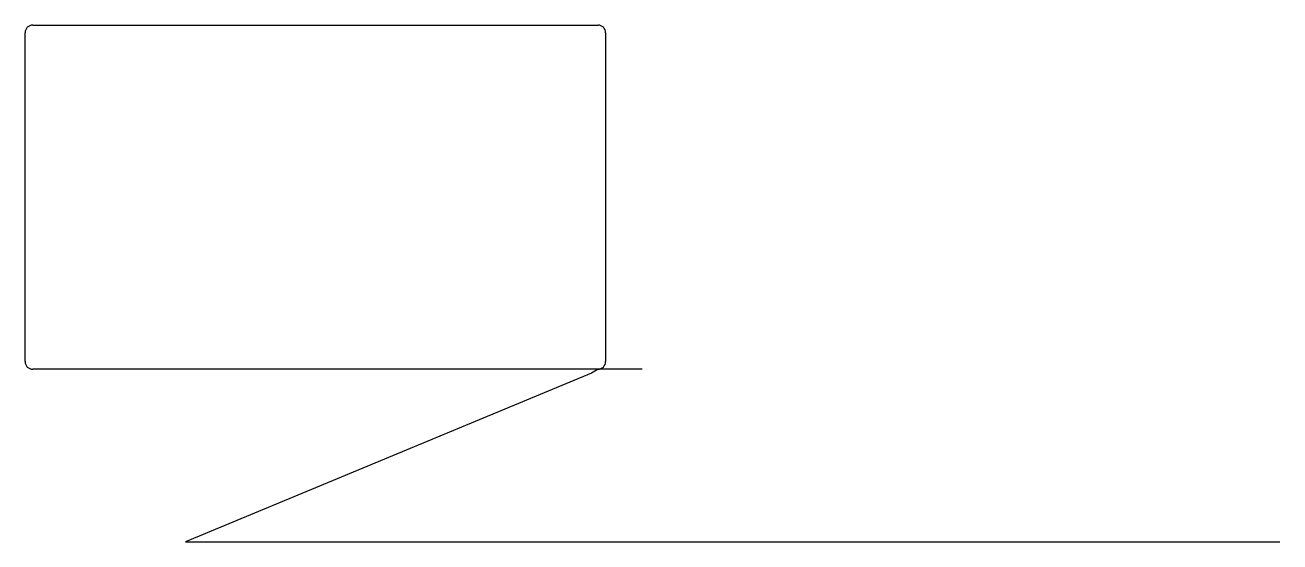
# Model space of a CAD drawing. Header units: metres. Extents: x 21 to 847, y 1902 to 2242.
import ezdxf

# ---------------------------------------------------------------- set-up
doc = ezdxf.new("R2010")
doc.units = ezdxf.units.M

msp = doc.modelspace()

# ---------------------------------------------------------------- linework, layer by layer
at = {"layer": 'TOOL_0'}
for p, q in [((26.242, 2242.498), (398.242, 2242.498)), ((21.242, 2020.998), (21.242, 2237.498)), ((403.242, 2237.498), (403.242, 2020.998)), ((398.242, 2015.998), (26.242, 2015.998)), ((398.242, 2015.998), (393.883, 2013.423)), ((427.215, 2015.998), (398.242, 2015.998)), ((393.883, 2013.423), (126.857, 1902.354)), ((126.857, 1902.354), (127.857, 1902.354)), ((127.857, 1902.354), (126.857, 1902.354)), ((126.857, 1902.354), (127.857, 1902.354)), ((127.857, 1902.354), (845.926, 1902.354)), ((845.926, 1902.354), (846.926, 1902.354))]:
    msp.add_line(p, q, dxfattribs=at)
for centre, start, end in [((26.242, 2237.498), 90, 180), ((398.242, 2237.498), 0, 90), ((26.242, 2020.998), 180, 270), ((398.242, 2020.998), 270, 0)]:
    msp.add_arc(centre, 5, start, end, dxfattribs=at)

doc.saveas('drawing.dxf')
